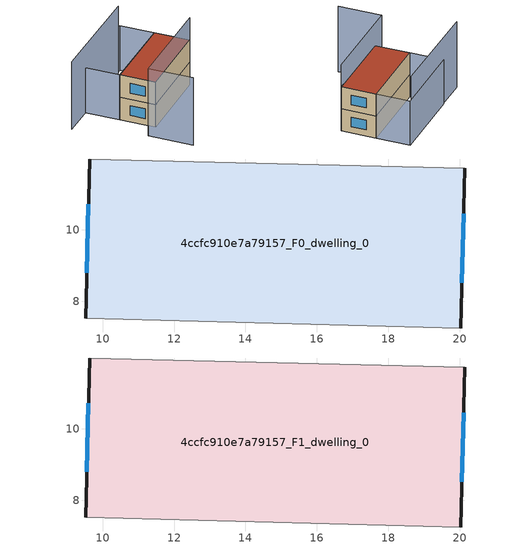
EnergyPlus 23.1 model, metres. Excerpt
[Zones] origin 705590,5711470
4ccfc910e7a79157_F0_dwelling_0
 floor ground (EU_floor_Construction): 20.15,11.72 20.03,7.25 9.52,7.53 9.63,11.98 z0
 wall outside (EU_wall_Construction): 9.63,11.98 9.52,7.53 / 20.03,7.25 20.15,11.72 z0:3
 wall adiabatic (EU_wall_Construction): 9.52,7.53 20.03,7.25 / 20.15,11.72 9.63,11.98 z0:3
 window (EU_Window_Construction): 9.6,10.71 9.55,8.8 / 20.06,8.52 20.11,10.45 z0.85:2.15
4ccfc910e7a79157_F1_dwelling_0
 floor to 4ccfc910e7a79157_F0_dwelling_0 (EU_floor_Construction): 20.15,11.72 20.03,7.25 9.52,7.53 9.63,11.98 z3
 wall outside (EU_wall_Construction): 9.63,11.98 9.52,7.53 / 20.03,7.25 20.15,11.72 z3:6
 wall adiabatic (EU_wall_Construction): 9.52,7.53 20.03,7.25 / 20.15,11.72 9.63,11.98 z3:6
 window (EU_Window_Construction): 9.6,10.71 9.55,8.8 / 20.06,8.52 20.11,10.45 z3.85:5.15
 roof outside (EU_roof_Construction): 20.03,7.25 20.15,11.72 9.63,11.98 9.52,7.53 z6
shading: 7.2,1.99 7.35,7.59 / 7.35,7.59 20.03,7.25 / 19.58,15.96 5.65,16.42 z0:9; 20.15,11.72 9.63,11.98 / 9.63,11.98 9.74,16.32 / 9.74,16.32 20.26,16.06 / 20.26,16.06 20.15,11.72 z0:6
[Building]
EU S2 Campaign: North Axis=0; Terrain=City; Solar Distribution=FullExterior
[Site:Location]
London: Latitude=51.5; Longitude=-0.5; Time Zone=0; Elevation=25
[SizingPeriod:WeatherFileDays]
AnnualSizingPeriod: Begin Month=1; Begin Day of Month=1; End Month=12; End Day of Month=31; Day of Week for Start Day=Monday; Use Weather File Daylight Saving Period=No; Use Weather File Rain and Snow Indicators=No
[MATERIAL]
EU_InternalMass_Material: Roughness=MediumRough; Thickness=0.1; Conductivity=1; Density=1800; Specific Heat=900; Thermal Absorptance=0.9; Solar Absorptance=0.7; Visible Absorptance=0.7
[MATERIAL:NOMASS] Roughness=MediumRough; Thermal Absorptance=0.9; Solar Absorptance=0.7; Visible Absorptance=0.7
Name | Thermal Resistance
EU_wall_NoMass | 0.71061
EU_roof_NoMass | 2.41608
EU_floor_NoMass | 1.75078
[WINDOWMATERIAL:SIMPLEGLAZINGSYSTEM]
EU_Window_SimpleGlazing: UFactor=2.64892; Solar Heat Gain Coefficient=0.76; Visible Transmittance=0.76
[CONSTRUCTION]
EU_wall_Construction: EU_wall_NoMass
EU_roof_Construction: EU_roof_NoMass
EU_floor_Construction: EU_floor_NoMass
EU_Window_Construction: EU_Window_SimpleGlazing
EU_InternalMass_Construction: EU_InternalMass_Material
[ZONE] Type=1; Multiplier=1; Ceiling Height=autocalculate; Volume=140.892; Floor Area=autocalculate; Part of Total Floor Area=Yes
4ccfc910e7a79157_F0_dwelling_0; 4ccfc910e7a79157_F1_dwelling_0
[INTERNALMASS] Construction=EU_InternalMass_Construction; Surface Area=46.9639
Name | Zone or ZoneList
4ccfc910e7a79157_F0_dwelling_0_EU_InternalMass | 4ccfc910e7a79157_F0_dwelling_0
4ccfc910e7a79157_F1_dwelling_0_EU_InternalMass | 4ccfc910e7a79157_F1_dwelling_0
[OTHEREQUIPMENT] Fuel Type=Electricity; Design Level Calculation Method=Watts/Area; Power per Zone Floor Area=1; Fraction Latent=0; Fraction Radiant=0; Fraction Lost=0; Carbon Dioxide Generation Rate=0; EndUse Subcategory=EU_Step8_InternalGains
Name | Zone or ZoneList or Space or SpaceList | Schedule
EU_Step8_InternalGain_4ccfc910e7a79157_F0_dwelling_0_f000 | 4ccfc910e7a79157_F0_dwelling_0 | EU_Step8_GainSchedule_4ccfc910e7a79157_F0_dwelling_0_f000
EU_Step8_InternalGain_4ccfc910e7a79157_F1_dwelling_0_f000 | 4ccfc910e7a79157_F1_dwelling_0 | EU_Step8_GainSchedule_4ccfc910e7a79157_F1_dwelling_0_f000
[ZONEVENTILATION:DESIGNFLOWRATE] Schedule=EU_AlwaysOn; Design Flow Rate Calculation Method=AirChanges/Hour; Air Changes per Hour=0.496673; Ventilation Type=Natural; Fan Pressure Rise=0; Fan Total Efficiency=1; Constant Term Coefficient=1; Temperature Term Coefficient=0; Velocity Term Coefficient=0; Velocity Squared Term Coefficient=0; Minimum Indoor Temperature=-100; Maximum Indoor Temperature=100; Delta Temperature=-100; Minimum Outdoor Temperature=-100; Maximum Outdoor Temperature=100; Maximum Wind Speed=40
Name | Zone or ZoneList or Space or SpaceList
EU_ConstantAir_4ccfc910e7a79157_F0_dwelling_0 | 4ccfc910e7a79157_F0_dwelling_0
EU_ConstantAir_4ccfc910e7a79157_F1_dwelling_0 | 4ccfc910e7a79157_F1_dwelling_0
[HVACTEMPLATE:THERMOSTAT] Constant Heating Setpoint=20; Constant Cooling Setpoint=50
EU_HeatOnly_4ccfc910e7a79157_F0_dwelling_0; EU_HeatOnly_4ccfc910e7a79157_F1_dwelling_0
[HVACTEMPLATE:ZONE:IDEALLOADSAIRSYSTEM] System Availability Schedule=EU_AlwaysOn; Maximum Heating Supply Air Temperature=50; Minimum Cooling Supply Air Temperature=13; Maximum Heating Supply Air Humidity Ratio=0.0156; Minimum Cooling Supply Air Humidity Ratio=0.0077; Heating Limit=NoLimit; Cooling Limit=NoLimit; Heating Availability Schedule=EU_AlwaysOn; Cooling Availability Schedule=EU_CoolingOff; Dehumidification Control Type=ConstantSensibleHeatRatio; Cooling Sensible Heat Ratio=0.7; Dehumidification Setpoint=60; Humidification Control Type=None; Humidification Setpoint=30; Outdoor Air Method=None; Outdoor Air Flow Rate per Person=0.00944; Outdoor Air Flow Rate per Zone Floor Area=0; Outdoor Air Flow Rate per Zone=0; Demand Controlled Ventilation Type=None; Outdoor Air Economizer Type=NoEconomizer; Heat Recovery Type=None; Sensible Heat Recovery Effectiveness=0.7; Latent Heat Recovery Effectiveness=0.65
Name | Template Thermostat
4ccfc910e7a79157_F0_dwelling_0 | EU_HeatOnly_4ccfc910e7a79157_F0_dwelling_0
4ccfc910e7a79157_F1_dwelling_0 | EU_HeatOnly_4ccfc910e7a79157_F1_dwelling_0
[SIZING:ZONE] Zone Cooling Design Supply Air Temperature Input Method=SupplyAirTemperature; Zone Cooling Design Supply Air Temperature=13; Zone Heating Design Supply Air Temperature Input Method=SupplyAirTemperature; Zone Heating Design Supply Air Temperature=50; Zone Cooling Design Supply Air Humidity Ratio=0.008; Zone Heating Design Supply Air Humidity Ratio=0.008; Cooling Design Air Flow Method=DesignDay; Cooling Design Air Flow Rate=0; Cooling Minimum Air Flow per Zone Floor Area=0.000762; Cooling Minimum Air Flow=0; Cooling Minimum Air Flow Fraction=0.2; Heating Design Air Flow Method=DesignDay; Heating Design Air Flow Rate=0; Heating Maximum Air Flow per Zone Floor Area=0.002032; Heating Maximum Air Flow=0.141576; Heating Maximum Air Flow Fraction=0.3; Account for Dedicated Outdoor Air System=No; Dedicated Outdoor Air System Control Strategy=NeutralSupplyAir; Dedicated Outdoor Air Low Setpoint Temperature for Design=autosize; Dedicated Outdoor Air High Setpoint Temperature for Design=autosize; Zone Load Sizing Method=Sensible Load Only No Latent Load; Zone Latent Cooling Design Supply Air Humidity Ratio Input Method=HumidityRatioDifference; Zone Cooling Design Supply Air Humidity Ratio Difference=0.005; Zone Latent Heating Design Supply Air Humidity Ratio Input Method=HumidityRatioDifference; Zone Humidification Design Supply Air Humidity Ratio Difference=0.005
4ccfc910e7a79157_F0_dwelling_0; 4ccfc910e7a79157_F1_dwelling_0
[SCHEDULE:CONSTANT]
Name | Hourly Value
EU_AlwaysOn | 1
EU_CoolingOff | 0
[SCHEDULE:FILE] Column Number=1; Rows to Skip at Top=0; Number of Hours of Data=8760; Column Separator=Comma; Interpolate to Timestep=No; Minutes per Item=60; Adjust Schedule for Daylight Savings=Yes
Name | File
EU_Step8_GainSchedule_4ccfc910e7a79157_F0_dwelling_0_f000 | ../../schedules/4ccfc910e7a79157/4ccfc910e7a79157_F0_dwelling_0_f000_gain.csv
EU_Step8_GainSchedule_4ccfc910e7a79157_F1_dwelling_0_f000 | ../../schedules/4ccfc910e7a79157/4ccfc910e7a79157_F1_dwelling_0_f000_gain.csv
